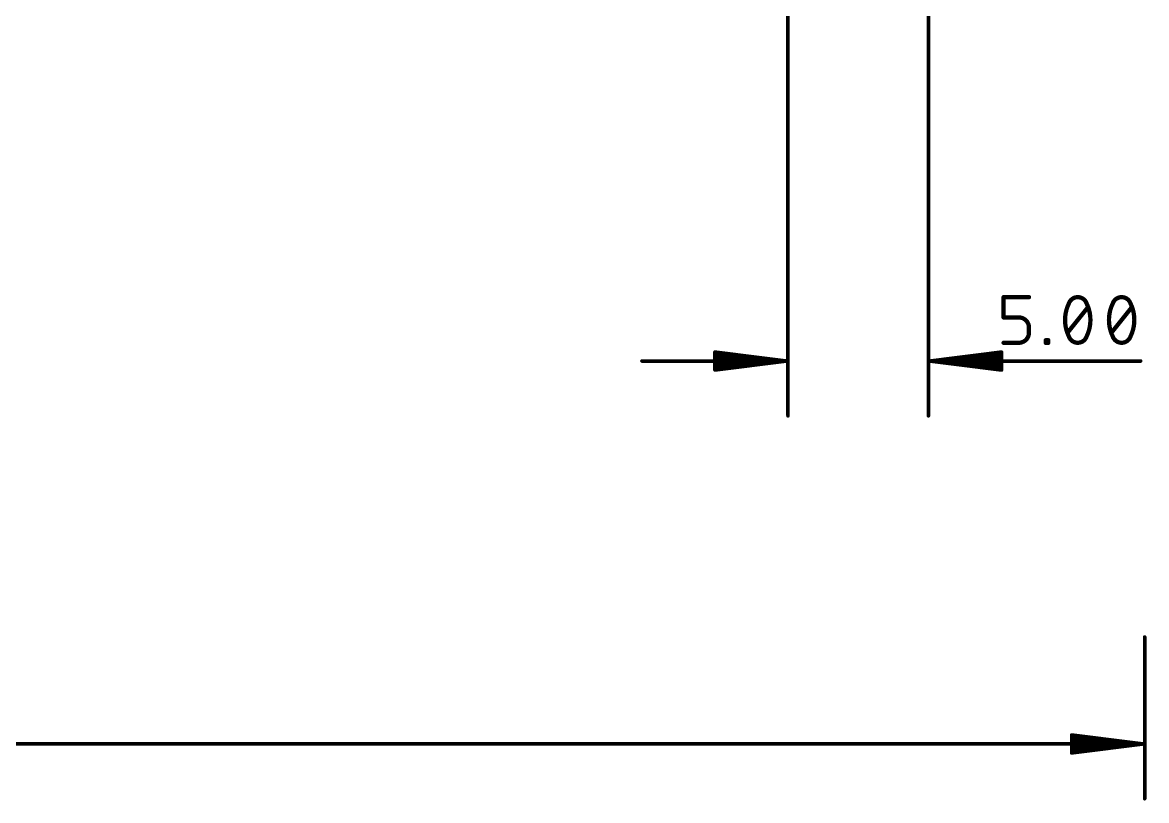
# Model space of a CAD drawing. Extents: x -13 to 157, y -166 to 8.
# Drawn here: x 99.74 to 139.76, y -165.51 to -137.8 of the extents above; entities that cross this region are included whole.
import ezdxf

# ---------------------------------------------------------------- set-up
doc = ezdxf.new("R2010")
doc.units = 0
doc.layers.add('51', color=253, linetype='CONTINUOUS')

msp = doc.modelspace()

# ---------------------------------------------------------------- linework, layer by layer
at = {"layer": '51'}
for points, const_width in [([(127, 0), (127, -151.81)], 0.13), ([(132, 0), (132, -151.81)], 0.13), ([(134.6762, -148.3062), (134.6762, -147.5837)], 0.1524), ([(134.6762, -147.5837), (135.5793, -147.5837)], 0.1524), ([(136.9549, -148.8481), (137.6774, -147.9449)], 0.1524), ([(138.518, -148.8481), (139.2405, -147.9449)], 0.1524), ([(135.2181, -148.3062), (134.6762, -148.3062)], 0.1524), ([(135.5793, -148.8481), (135.5793, -148.6674)], 0.1524), ([(134.6762, -149.2093), (135.2181, -149.2093)], 0.1524), ([(136.1768, -149.2093), (136.1768, -149.119)], 0.1524), ([(136.1768, -149.119), (136.2671, -149.119)], 0.1524), ([(136.2671, -149.2093), (136.1768, -149.2093)], 0.1524), ([(136.2671, -149.119), (136.2671, -149.2093)], 0.1524), ([(126.935, -149.86), (124.4, -149.5408)], 0.13), ([(124.4, -149.5408), (124.4, -150.1792)], 0.13), ([(126.935, -149.86), (124.4, -149.6)], 0.13), ([(126.935, -149.86), (124.4, -149.73)], 0.13), ([(132.065, -149.86), (134.6, -149.5408)], 0.13), ([(132.065, -149.86), (134.6, -149.6)], 0.13), ([(132.065, -149.86), (134.6, -149.73)], 0.13), ([(134.6, -149.5408), (134.6, -150.1792)], 0.13), ([(126.935, -149.86), (121.8, -149.86)], 0.13), ([(124.4, -150.1792), (126.935, -149.86)], 0.13), ([(124.4, -149.99), (126.935, -149.86)], 0.13), ([(124.4, -150.12), (126.935, -149.86)], 0.13), ([(132.065, -149.86), (139.5539, -149.86)], 0.13), ([(134.6, -150.1792), (132.065, -149.86)], 0.13), ([(134.6, -149.99), (132.065, -149.86)], 0.13), ([(134.6, -150.12), (132.065, -149.86)], 0.13), ([(139.7, -159.6898), (139.7, -165.4498)], 0.13), ([(139.635, -163.4998), (137.1, -163.1806)], 0.13), ([(137.1, -163.1806), (137.1, -163.819)], 0.13), ([(139.635, -163.4998), (137.1, -163.2398)], 0.13), ([(0.065, -163.4998), (139.635, -163.4998)], 0.13), ([(139.635, -163.4998), (137.1, -163.3698)], 0.13), ([(137.1, -163.819), (139.635, -163.4998)], 0.13), ([(137.1, -163.6298), (139.635, -163.4998)], 0.13), ([(137.1, -163.7598), (139.635, -163.4998)], 0.13)]:
    msp.add_lwpolyline(points, dxfattribs=dict(at, const_width=const_width))
for points, const_width in [([(134.7143, -147.5837, 1), (134.6381, -147.5837)], 0.0762), ([(134.6762, -147.5456, 1), (134.6762, -147.6218)], 0.0762), ([(135.5793, -147.6218, 1), (135.5793, -147.5456)], 0.0762), ([(137.3161, -147.5837, 0.3205), (137, -147.8095)], 0.1524), ([(137.6322, -147.8095, 0.3205), (137.3161, -147.5837)], 0.1524), ([(137.3161, -147.5456, 1), (137.3161, -147.6218)], 0.0762), ([(137.3161, -147.6218, 1), (137.3161, -147.5456)], 0.0762), ([(138.8792, -147.5837, 0.3205), (138.5632, -147.8095)], 0.1524), ([(139.1953, -147.8095, 0.3205), (138.8792, -147.5837)], 0.1524), ([(138.8792, -147.5456, 1), (138.8792, -147.6218)], 0.0762), ([(138.8792, -147.6218, 1), (138.8792, -147.5456)], 0.0762), ([(137, -147.8095, 0.1139), (136.8646, -148.3965)], 0.1524), ([(136.964, -147.7971, 1), (137.0361, -147.8218)], 0.0762), ([(137.0343, -147.8262, 1), (136.9658, -147.7928)], 0.0762), ([(137.7677, -148.3965, 0.1139), (137.6322, -147.8095)], 0.1524), ([(137.6665, -147.7928, 1), (137.598, -147.8262)], 0.0762), ([(137.5962, -147.8218, 1), (137.6682, -147.7971)], 0.0762), ([(137.7071, -147.9687, 1), (137.6476, -147.9211)], 0.0762), ([(138.5632, -147.8095, 0.1139), (138.4277, -148.3965)], 0.1524), ([(138.5271, -147.7971, 1), (138.5992, -147.8218)], 0.0762), ([(138.5974, -147.8262, 1), (138.5289, -147.7928)], 0.0762), ([(139.3308, -148.3965, 0.1139), (139.1953, -147.8095)], 0.1524), ([(139.2296, -147.7928, 1), (139.1611, -147.8262)], 0.0762), ([(139.1593, -147.8218, 1), (139.2314, -147.7971)], 0.0762), ([(139.2702, -147.9687, 1), (139.2107, -147.9211)], 0.0762), ([(134.6762, -148.2681, 1), (134.6762, -148.3443)], 0.0762), ([(134.6381, -148.3062, 1), (134.7143, -148.3062)], 0.0762), ([(135.5793, -148.6674, 0.4142), (135.2181, -148.3062)], 0.1524), ([(135.2181, -148.2681, 1), (135.2181, -148.3443)], 0.0762), ([(135.2181, -148.3443, 1), (135.2181, -148.2681)], 0.0762), ([(136.8646, -148.3965, 0.1139), (137, -148.9835)], 0.1524), ([(136.9027, -148.3965, 1), (136.8265, -148.3965)], 0.0762), ([(136.8265, -148.3965, 1), (136.9027, -148.3965)], 0.0762), ([(137.6322, -148.9835, 0.1139), (137.7677, -148.3965)], 0.1524), ([(137.8058, -148.3965, 1), (137.7296, -148.3965)], 0.0762), ([(137.7296, -148.3965, 1), (137.8058, -148.3965)], 0.0762), ([(138.4277, -148.3965, 0.1139), (138.5632, -148.9835)], 0.1524), ([(138.4658, -148.3965, 1), (138.3896, -148.3965)], 0.0762), ([(138.3896, -148.3965, 1), (138.4658, -148.3965)], 0.0762), ([(139.1953, -148.9835, 0.1139), (139.3308, -148.3965)], 0.1524), ([(139.3689, -148.3965, 1), (139.2927, -148.3965)], 0.0762), ([(139.2927, -148.3965, 1), (139.3689, -148.3965)], 0.0762), ([(135.2181, -149.2093, 0.4142), (135.5793, -148.8481)], 0.1524), ([(135.6174, -148.6674, 1), (135.5412, -148.6674)], 0.0762), ([(135.5412, -148.6674, 1), (135.6174, -148.6674)], 0.0762), ([(135.6174, -148.8481, 1), (135.5412, -148.8481)], 0.0762), ([(135.5412, -148.8481, 1), (135.6174, -148.8481)], 0.0762), ([(136.9251, -148.8243, 1), (136.9846, -148.8719)], 0.0762), ([(138.4882, -148.8243, 1), (138.5478, -148.8719)], 0.0762), ([(134.6762, -149.1712, 1), (134.6762, -149.2474)], 0.0762), ([(135.2181, -149.1712, 1), (135.2181, -149.2474)], 0.0762), ([(135.2181, -149.2474, 1), (135.2181, -149.1712)], 0.0762), ([(136.2149, -149.119, 1), (136.1387, -149.119)], 0.0762), ([(136.1768, -149.0809, 1), (136.1768, -149.1571)], 0.0762), ([(136.1768, -149.1712, 1), (136.1768, -149.2474)], 0.0762), ([(136.1387, -149.2093, 1), (136.2149, -149.2093)], 0.0762), ([(136.3052, -149.119, 1), (136.229, -149.119)], 0.0762), ([(136.229, -149.2093, 1), (136.3052, -149.2093)], 0.0762), ([(136.2671, -149.1571, 1), (136.2671, -149.0809)], 0.0762), ([(136.2671, -149.2474, 1), (136.2671, -149.1712)], 0.0762), ([(137, -148.9835, 0.3205), (137.3161, -149.2093)], 0.1524), ([(137.0361, -148.9712, 1), (136.964, -148.9959)], 0.0762), ([(136.9658, -149.0002, 1), (137.0343, -148.9668)], 0.0762), ([(137.3161, -149.2093, 0.3205), (137.6322, -148.9835)], 0.1524), ([(137.3161, -149.1712, 1), (137.3161, -149.2474)], 0.0762), ([(137.3161, -149.2474, 1), (137.3161, -149.1712)], 0.0762), ([(137.598, -148.9668, 1), (137.6665, -149.0002)], 0.0762), ([(137.6683, -148.9959, 1), (137.5962, -148.9712)], 0.0762), ([(138.5992, -148.9712, 1), (138.5271, -148.9959)], 0.0762), ([(138.5632, -148.9835, 0.3205), (138.8792, -149.2093)], 0.1524), ([(138.5289, -149.0002, 1), (138.5974, -148.9668)], 0.0762), ([(138.8792, -149.2093, 0.3205), (139.1953, -148.9835)], 0.1524), ([(138.8792, -149.1712, 1), (138.8792, -149.2474)], 0.0762), ([(138.8792, -149.2474, 1), (138.8792, -149.1712)], 0.0762), ([(139.1611, -148.9668, 1), (139.2296, -149.0002)], 0.0762), ([(139.2314, -148.9959, 1), (139.1593, -148.9712)], 0.0762), ([(124.4041, -149.5085, 1), (124.3959, -149.573)], 0.065), ([(124.4325, -149.5408, 1), (124.3675, -149.5408)], 0.065), ([(124.4033, -149.5677, 1), (124.3967, -149.6323)], 0.065), ([(124.4017, -149.6975, 1), (124.3983, -149.7625)], 0.065), ([(134.6325, -149.5408, 1), (134.5675, -149.5408)], 0.065), ([(134.6041, -149.573, 1), (134.5959, -149.5085)], 0.065), ([(134.6033, -149.6323, 1), (134.5967, -149.5677)], 0.065), ([(134.6017, -149.7625, 1), (134.5983, -149.6975)], 0.065), ([(121.8, -149.8275, 1), (121.8, -149.8925)], 0.065), ([(124.3983, -149.9575, 1), (124.4017, -150.0225)], 0.065), ([(124.3967, -150.0877, 1), (124.4033, -150.1523)], 0.065), ([(126.9391, -149.8922, 1), (126.9309, -149.8278)], 0.065), ([(126.9309, -149.8922, 1), (126.9391, -149.8278)], 0.065), ([(126.9383, -149.8923, 1), (126.9317, -149.8277)], 0.065), ([(126.9317, -149.8923, 1), (126.9383, -149.8277)], 0.065), ([(126.9333, -149.8925, 1), (126.9367, -149.8275)], 0.065), ([(126.9367, -149.8925, 1), (126.9333, -149.8275)], 0.065), ([(126.935, -149.8925, 1), (126.935, -149.8275)], 0.065), ([(132.065, -149.8275, 1), (132.065, -149.8925)], 0.065), ([(132.0691, -149.8278, 1), (132.0609, -149.8922)], 0.065), ([(132.0633, -149.8275, 1), (132.0667, -149.8925)], 0.065), ([(132.0667, -149.8275, 1), (132.0633, -149.8925)], 0.065), ([(132.0683, -149.8277, 1), (132.0617, -149.8923)], 0.065), ([(132.0617, -149.8277, 1), (132.0683, -149.8923)], 0.065), ([(132.0609, -149.8278, 1), (132.0691, -149.8922)], 0.065), ([(134.5967, -150.1523, 1), (134.6033, -150.0877)], 0.065), ([(134.5983, -150.0225, 1), (134.6017, -149.9575)], 0.065), ([(139.5539, -149.8925, 1), (139.5539, -149.8275)], 0.065), ([(124.3959, -150.147, 1), (124.4041, -150.2115)], 0.065), ([(124.3675, -150.1792, 1), (124.4325, -150.1792)], 0.065), ([(134.5675, -150.1792, 1), (134.6325, -150.1792)], 0.065), ([(134.5959, -150.2115, 1), (134.6041, -150.147)], 0.065), ([(126.9675, -151.81, 1), (127.0325, -151.81)], 0.065), ([(131.9675, -151.81, 1), (132.0325, -151.81)], 0.065), ([(139.7325, -159.6898, 1), (139.6675, -159.6898)], 0.065), ([(137.1041, -163.1483, 1), (137.0959, -163.2128)], 0.065), ([(137.1325, -163.1806, 1), (137.0675, -163.1806)], 0.065), ([(137.1033, -163.2075, 1), (137.0967, -163.2721)], 0.065), ([(137.1017, -163.3373, 1), (137.0983, -163.4023)], 0.065), ([(137.0983, -163.5973, 1), (137.1017, -163.6623)], 0.065), ([(139.6391, -163.532, 1), (139.6309, -163.4676)], 0.065), ([(139.6309, -163.532, 1), (139.6391, -163.4676)], 0.065), ([(139.6383, -163.5321, 1), (139.6317, -163.4675)], 0.065), ([(139.6317, -163.5321, 1), (139.6383, -163.4675)], 0.065), ([(139.6333, -163.5323, 1), (139.6367, -163.4673)], 0.065), ([(139.6367, -163.5323, 1), (139.6333, -163.4673)], 0.065), ([(139.635, -163.5323, 1), (139.635, -163.4673)], 0.065), ([(137.0967, -163.7275, 1), (137.1033, -163.7921)], 0.065), ([(137.0959, -163.7868, 1), (137.1041, -163.8513)], 0.065), ([(137.0675, -163.819, 1), (137.1325, -163.819)], 0.065), ([(139.6675, -165.4498, 1), (139.7325, -165.4498)], 0.065)]:
    msp.add_lwpolyline(points, format="xyb", dxfattribs=dict(at, const_width=const_width))

doc.saveas('drawing.dxf')
